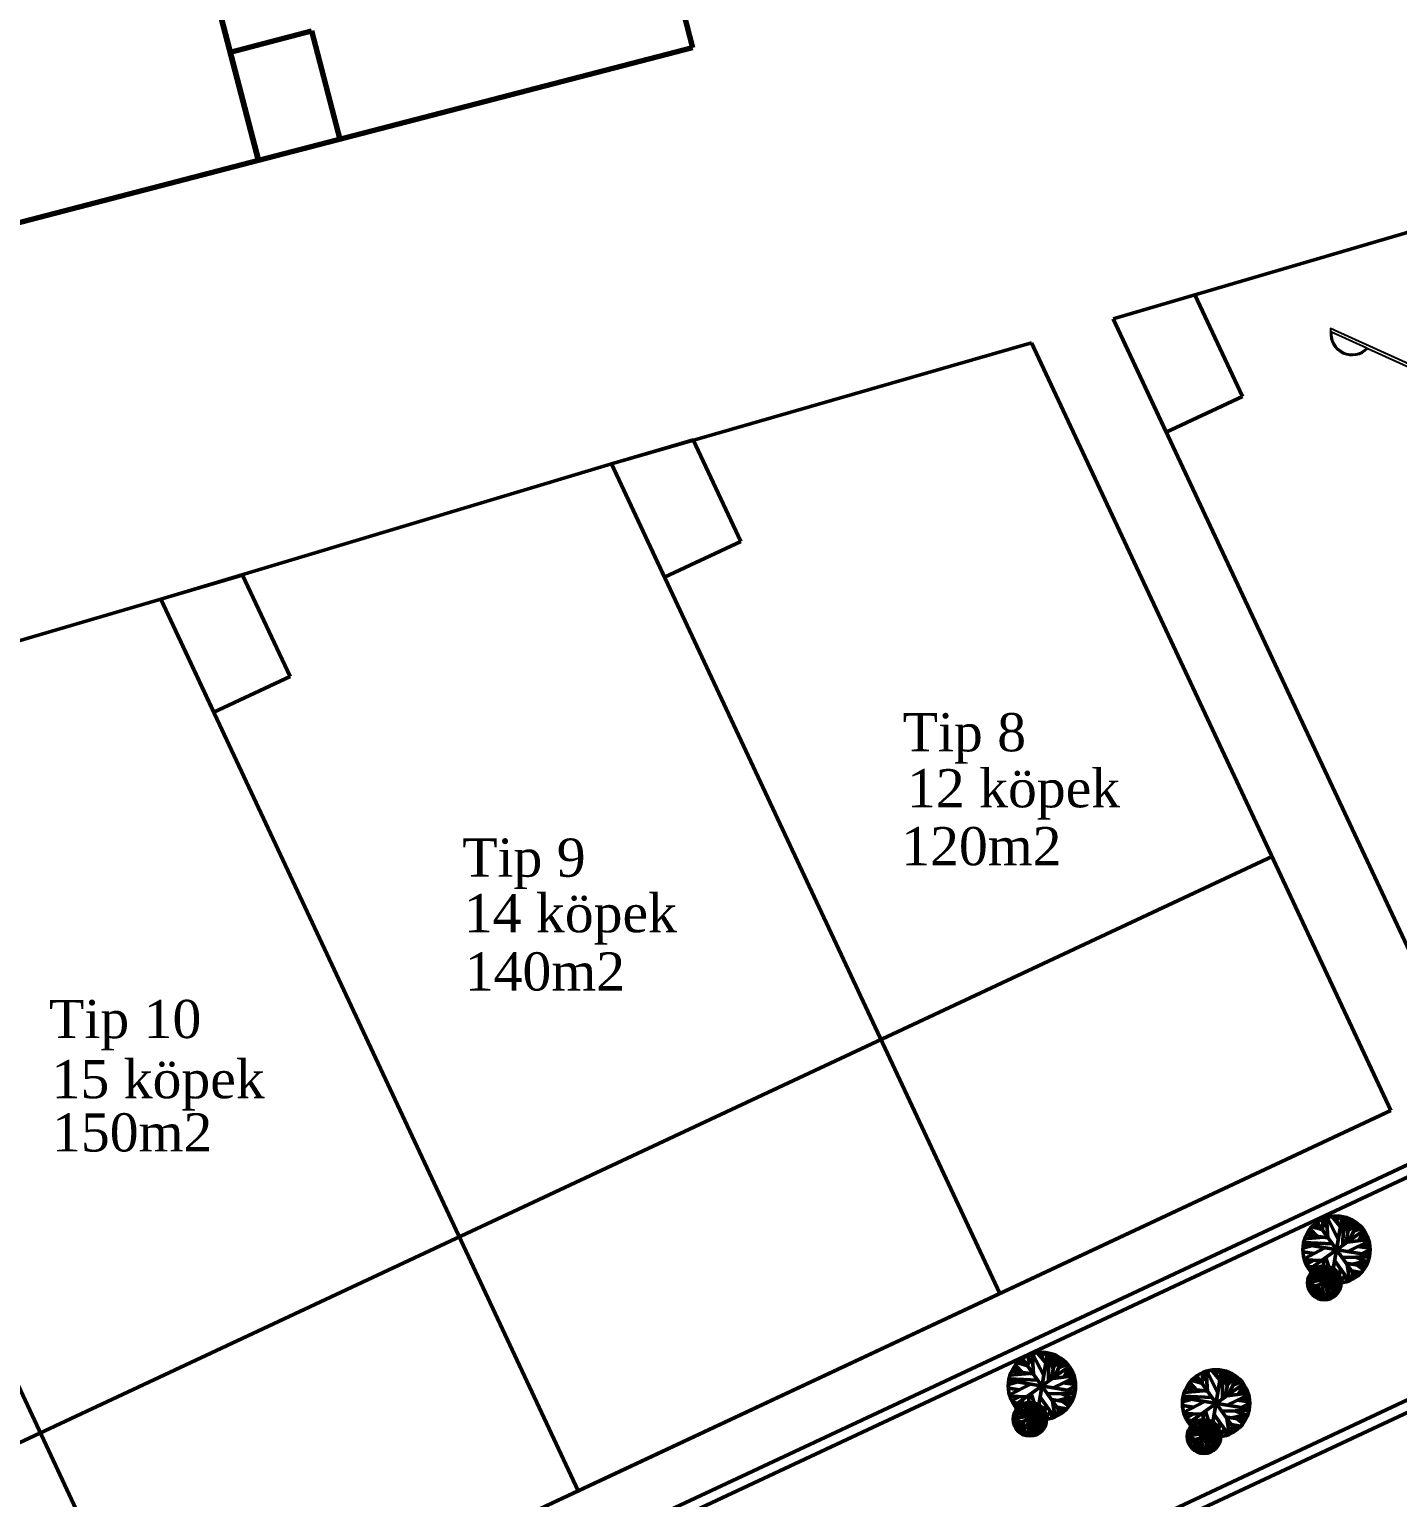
# Model space of a CAD drawing. Header units: millimetres. Extents: x 2046 to 14753, y 2361 to 29276.
# Drawn here: x 7405 to 8015, y 27235 to 27890 of the extents above; entities that cross this region are included whole.
import ezdxf

# ---------------------------------------------------------------- set-up
doc = ezdxf.new("R2010")
doc.units = ezdxf.units.MM
doc.layers.add('A.O. DUVAR', color=7, linetype='Continuous', lineweight=50)
doc.layers.add('ELK-YAZI', color=2, linetype='Continuous', lineweight=25)
doc.styles.add('A.O. MALZEME', font='times.ttf', dxfattribs={"height": 10})

msp = doc.modelspace()

# ---------------------------------------------------------------- linework, layer by layer
at = {"layer": 'A.O. DUVAR', "lineweight": 70}
for p, q in [((7637.812, 28123.462), (7700.709, 27881.503)), ((7444.245, 28073.144), (7507.142, 27831.186)), ((7507.142, 27831.186), (7444.245, 28073.144)), ((7494.563, 27879.577), (7530.857, 27889.012)), ((7530.857, 27889.012), (7543.436, 27840.62)), ((7700.709, 27881.503), (7507.142, 27831.186)), ((7507.142, 27831.186), (7313.576, 27780.868))]:
    msp.add_line(p, q, dxfattribs=at)
at = {"layer": 'A.O. DUVAR'}
for p, q in [((7888.232, 27760.611), (8094.448, 27821.306)), ((7231.272, 27014.647), (8860.199, 27777.041)), ((7233.049, 27009.959), (8861.574, 27772.164)), ((7888.232, 27760.611), (7924.623, 27771.322)), ((7924.623, 27771.322), (7945.818, 27726.036)), ((8045.982, 27423.563), (7888.232, 27760.611)), ((7911.854, 27710.14), (7888.232, 27760.611)), ((7664.549, 27695.954), (7851.841, 27749.9)), ((7851.841, 27749.9), (8012.018, 27407.666)), ((7945.818, 27726.036), (7911.854, 27710.14)), ((7664.549, 27695.954), (7700.94, 27706.665)), ((7700.94, 27706.665), (7722.135, 27661.379)), ((7463.671, 27635.649), (7664.549, 27695.954)), ((7664.549, 27695.954), (7837.669, 27326.065)), ((7837.669, 27326.065), (7664.549, 27695.954)), ((7688.171, 27645.483), (7664.549, 27695.954)), ((7664.549, 27695.954), (7837.669, 27326.065)), ((8886.334, 27684.383), (7265.051, 26925.567)), ((7266.829, 26920.878), (8887.71, 27679.506)), ((8887.71, 27679.506), (7266.829, 26920.878)), ((7722.135, 27661.379), (7688.171, 27645.483)), ((7463.671, 27635.649), (7500.062, 27646.36)), ((7500.062, 27646.36), (7521.257, 27601.075)), ((7463.671, 27635.649), (7263.659, 27576.779)), ((7649.735, 27238.105), (7463.671, 27635.649)), ((7649.735, 27238.105), (7463.671, 27635.649)), ((7487.293, 27585.178), (7463.671, 27635.649)), ((7521.257, 27601.075), (7487.293, 27585.178)), ((7263.659, 27576.779), (7462.933, 27150.676)), ((7263.659, 27576.779), (7462.933, 27150.676)), ((7234.464, 27181.758), (7959.03, 27520.88)), ((7287.452, 27068.545), (8012.018, 27407.666)), ((8012.018, 27407.666), (7837.669, 27326.065)), ((7983.597, 27355.495), (7981.009, 27358.959)), ((7981.47, 27354.249), (7981.812, 27359.225)), ((7983.904, 27350.924), (7983.341, 27359.827)), ((7983.465, 27357.633), (7984.318, 27360.064)), ((7988.523, 27350.266), (7983.577, 27359.902)), ((7985.251, 27330.77), (7990.201, 27360.353)), ((7990.75, 27354.241), (7985.66, 27360.355)), ((7988.183, 27357.301), (7987.548, 27360.439)), ((7987.845, 27359.017), (7989.235, 27360.386)), ((7990.624, 27347.626), (7990.806, 27360.18)), ((7992.665, 27352.89), (7991.144, 27360.066)), ((7991.473, 27358.295), (7992.462, 27359.674)), ((7991.779, 27356.928), (7992.973, 27359.531)), ((7992.001, 27348.654), (7993.717, 27359.178)), ((7994.907, 27355.89), (7994.954, 27358.571)), ((7983.86, 27350.932), (7974.299, 27352.188)), ((7977.4, 27353.386), (7974.938, 27353.34)), ((7975.639, 27336.94), (7999.812, 27354.183)), ((7979.067, 27351.619), (7975.999, 27354.878)), ((7981.257, 27354.571), (7976.87, 27355.819)), ((7978.839, 27355.318), (7977.934, 27356.843)), ((7979.104, 27357.648), (7996.347, 27333.474)), ((7992.833, 27353.892), (7996.734, 27357.472)), ((7993.289, 27356.618), (7996.138, 27357.915)), ((7993.474, 27349.723), (7996.941, 27357.38)), ((7995.372, 27353.867), (7999.17, 27355.234)), ((7996.014, 27355.304), (7998.293, 27356.124)), ((7997.058, 27352.212), (8001.051, 27352.345)), ((7997.517, 27349.619), (8000.258, 27353.736)), ((7999.929, 27352.304), (8000.779, 27352.848)), ((7980.763, 27348.418), (7972.773, 27346.266)), ((8002.517, 27343.086), (7972.934, 27348.036)), ((7985.813, 27348.203), (7973.139, 27348.722)), ((7973.277, 27341.549), (7982.557, 27346.345)), ((7981.985, 27351.188), (7973.601, 27350.418)), ((8001.975, 27350.131), (7992.544, 27348.964)), ((8002.21, 27349.406), (7992.723, 27344.701)), ((8002.653, 27346.185), (7997.2, 27346.926)), ((7998.524, 27351.109), (8001.671, 27350.983)), ((7998.895, 27343.725), (8002.69, 27345.607)), ((8002.557, 27347.746), (7999.631, 27348.121)), ((8000.164, 27348.375), (8001.191, 27349.977)), ((8000.437, 27351.075), (8001.315, 27351.786)), ((8001.463, 27347.872), (8002.316, 27348.702)), ((7977.677, 27343.844), (7972.807, 27344.602)), ((7981, 27340.771), (7973.454, 27341.004)), ((7977.757, 27340.856), (7974.222, 27338.931)), ((7977.824, 27334.324), (7979.009, 27339.274)), ((7982.07, 27341.565), (7981.321, 27332.023)), ((7986.576, 27330.629), (7982.963, 27342.101)), ((7993.309, 27331.676), (7986.946, 27340.577)), ((8002.333, 27342.407), (7990.189, 27342.093)), ((8000.677, 27338.108), (7991.996, 27339.56)), ((7994.827, 27339.144), (8001.933, 27340.815)), ((8001.663, 27340.002), (7996.278, 27342.219)), ((8001.058, 27338.787), (7998.715, 27339.98)), ((8002.65, 27344.298), (8001.379, 27344.969)), ((7977.047, 27337.943), (7974.684, 27338.224)), ((7977.262, 27331.357), (7975.033, 27332.408)), ((7979.388, 27333.115), (7975.251, 27333.211)), ((7975.309, 27328.333), (7989.339, 27333.19)), ((7989.069, 27327.486), (7975.579, 27334.038)), ((7981.779, 27332.299), (7975.774, 27334.337)), ((7980.365, 27334.271), (7976.235, 27335.086)), ((7981.228, 27333.884), (7976.82, 27335.836)), ((7978.299, 27336.361), (7976.894, 27335.166)), ((7978.476, 27335.973), (7977.289, 27336.298)), ((7979.026, 27334.89), (7978.015, 27336.887)), ((7980.493, 27335.997), (7978.566, 27337.215)), ((7979.048, 27324.017), (7985.6, 27337.507)), ((7981.551, 27335.531), (7979.204, 27333.235)), ((7979.439, 27336.697), (7979.22, 27337.556)), ((7981.417, 27333.666), (7979.731, 27332.918)), ((7979.895, 27337.776), (7984.753, 27323.747)), ((7980.55, 27335.812), (7981.417, 27338.151)), ((7981.747, 27336.109), (7980.994, 27338.136)), ((7981.248, 27333.874), (7982.235, 27338.224)), ((7981.756, 27337.556), (7983.928, 27331.072)), ((7981.985, 27337.154), (7982.737, 27338.199)), ((7983.178, 27333.257), (7982.152, 27331.655)), ((7983.371, 27332.906), (7982.359, 27338.226)), ((7985, 27334.498), (7983.422, 27338.149)), ((7984.006, 27331.343), (7985.866, 27337.339)), ((7984.201, 27336.328), (7984.34, 27337.923)), ((7984.281, 27337.199), (7985.141, 27337.659)), ((7985.599, 27333.595), (7984.362, 27330.999)), ((7984.811, 27331.642), (7987.121, 27336.447)), ((7985.669, 27331.946), (7988.413, 27335.129)), ((7985.728, 27333.58), (7986.012, 27337.236)), ((7985.873, 27335.642), (7986.814, 27336.721)), ((7990.64, 27330.921), (7985.879, 27334.464)), ((7985.919, 27336.34), (7986.588, 27336.862)), ((7985.95, 27334.036), (7988.327, 27335.203)), ((7986.554, 27335.28), (7988.104, 27335.499)), ((7987.164, 27333.666), (7989.179, 27333.785)), ((7987.227, 27334.702), (7987.628, 27335.981)), ((7987.593, 27331.326), (7989.489, 27332.913)), ((7987.675, 27334.265), (7988.884, 27334.336)), ((7987.74, 27332.634), (7989.674, 27332.134)), ((7989.448, 27337.127), (7988.392, 27330.554)), ((7989.129, 27332.273), (7989.614, 27332.414)), ((7991.425, 27334.279), (7989.437, 27330.665)), ((7992.324, 27332.985), (7991.983, 27331.211)), ((7993.685, 27331.785), (7992.492, 27338.791)), ((7998.664, 27335.413), (7994.454, 27336.117)), ((7994.909, 27332.438), (7994.95, 27335.348)), ((7995.793, 27332.919), (7994.937, 27333.405)), ((7997.443, 27334.244), (7996.355, 27335.742)), ((7999.712, 27336.61), (7996.771, 27338.761)), ((7997.04, 27334.77), (7997.012, 27333.802)), ((8000.224, 27337.268), (7998.628, 27338.393)), ((7837.669, 27326.065), (7649.735, 27238.105)), ((7974.827, 27330.877), (7979.956, 27331.867)), ((7978.422, 27329.414), (7974.835, 27330.591)), ((7976.878, 27329.913), (7974.911, 27329.488)), ((7976.126, 27328.616), (7975.033, 27329.084)), ((7976.503, 27327.68), (7975.661, 27327.305)), ((7975.988, 27326.77), (7977.255, 27328.977)), ((7977.946, 27326.823), (7976.496, 27326.053)), ((7977.618, 27325.947), (7976.704, 27325.827)), ((7979.047, 27329.643), (7977.34, 27325.173)), ((7978.33, 27327.765), (7978.456, 27324.348)), ((7979.664, 27323.762), (7979.551, 27329.775)), ((7981.655, 27323.328), (7979.871, 27325.7)), ((7981.959, 27326.473), (7980.525, 27323.469)), ((7983.042, 27323.313), (7981.246, 27328.481)), ((7988.885, 27327.186), (7983.016, 27328.751)), ((7983.237, 27323.312), (7983.654, 27326.841)), ((7987.483, 27325.358), (7983.525, 27327.28)), ((7989.814, 27330.56), (7984.599, 27329.644)), ((7984.824, 27326.681), (7988.468, 27326.479)), ((7984.861, 27332.117), (7985.611, 27330.733)), ((7989.804, 27330.942), (7985.115, 27331.714)), ((7986.809, 27324.776), (7985.702, 27326.223)), ((7988.224, 27326.127), (7985.954, 27327.951)), ((7987.148, 27325.019), (7986.541, 27325.784)), ((7987.762, 27325.63), (7986.807, 27326.533)), ((7989.572, 27328.953), (7987.061, 27330.079)), ((7988.551, 27331.5), (7987.236, 27330.576)), ((7987.422, 27328.304), (7989.508, 27328.671)), ((7988.287, 27331.898), (7989.779, 27331.393)), ((7989.746, 27329.715), (7988.396, 27330.309)), ((7988.687, 27330.355), (7989.406, 27330.978)), ((7989.304, 27328.049), (7988.789, 27328.55)), ((7989.2, 27331.611), (7989.721, 27331.829)), ((7989.239, 27329.93), (7989.765, 27330.208)), ((7978.405, 27325.502), (7977.687, 27324.879)), ((7979.614, 27325.322), (7978.654, 27324.252)), ((7979.052, 27324.718), (7979.216, 27323.948)), ((7980.734, 27323.901), (7979.973, 27323.643)), ((7982.505, 27324.828), (7981.041, 27323.375)), ((7982.754, 27324.08), (7982.339, 27323.278)), ((7983.916, 27323.453), (7984.347, 27324.843)), ((7984.408, 27323.559), (7984.067, 27323.913)), ((7986.138, 27324.35), (7984.218, 27325.282)), ((7985.387, 27323.962), (7985.076, 27324.834)), ((7985.268, 27324.27), (7985.117, 27323.81)), ((7853.961, 27270.012), (7858.911, 27299.595)), ((7859.46, 27293.483), (7854.371, 27299.597)), ((7856.894, 27296.544), (7856.259, 27299.682)), ((7856.556, 27298.259), (7857.945, 27299.628)), ((7844.35, 27276.182), (7868.523, 27293.425)), ((7847.778, 27290.862), (7844.709, 27294.121)), ((7849.967, 27293.813), (7845.581, 27295.062)), ((7847.549, 27294.561), (7846.644, 27296.085)), ((7847.815, 27296.89), (7865.058, 27272.717)), ((7852.308, 27294.737), (7849.72, 27298.202)), ((7850.181, 27293.491), (7850.523, 27298.468)), ((7852.614, 27290.167), (7852.051, 27299.07)), ((7852.175, 27296.876), (7853.028, 27299.307)), ((7857.233, 27289.508), (7852.287, 27299.145)), ((7859.335, 27286.869), (7859.517, 27299.422)), ((7861.376, 27292.133), (7859.855, 27299.309)), ((7860.183, 27297.538), (7861.172, 27298.916)), ((7860.49, 27296.171), (7861.684, 27298.774)), ((7860.712, 27287.897), (7862.428, 27298.42)), ((7861.543, 27293.134), (7865.444, 27296.714)), ((7862, 27295.861), (7864.849, 27297.157)), ((7862.184, 27288.966), (7865.652, 27296.623)), ((7863.618, 27295.132), (7863.665, 27297.813)), ((7864.083, 27293.11), (7867.881, 27294.476)), ((7864.725, 27294.547), (7867.003, 27295.367)), ((7866.227, 27288.861), (7868.969, 27292.979)), ((7849.473, 27287.661), (7841.483, 27285.509)), ((7871.228, 27282.328), (7841.645, 27287.279)), ((7854.523, 27287.445), (7841.85, 27287.964)), ((7850.695, 27290.431), (7842.312, 27289.66)), ((7852.571, 27290.174), (7843.01, 27291.431)), ((7846.11, 27292.628), (7843.649, 27292.582)), ((7870.686, 27289.374), (7861.254, 27288.206)), ((7870.921, 27288.648), (7861.433, 27283.944)), ((7865.769, 27291.455), (7869.762, 27291.588)), ((7867.235, 27290.352), (7870.382, 27290.225)), ((7871.268, 27286.988), (7868.341, 27287.364)), ((7868.64, 27291.547), (7869.489, 27292.091)), ((7868.875, 27287.618), (7869.901, 27289.219)), ((7869.148, 27290.317), (7870.025, 27291.029)), ((7870.174, 27287.114), (7871.026, 27287.944)), ((7927.577, 27286.057), (7923.19, 27287.306)), ((7925.159, 27286.805), (7924.254, 27288.329)), ((7925.424, 27289.134), (7942.667, 27264.961)), ((7929.918, 27286.981), (7927.33, 27290.445)), ((7927.791, 27285.735), (7928.133, 27290.711)), ((7930.224, 27282.411), (7929.661, 27291.314)), ((7929.785, 27289.119), (7930.638, 27291.551)), ((7934.843, 27281.752), (7929.897, 27291.389)), ((7931.571, 27262.256), (7936.521, 27291.839)), ((7937.07, 27285.727), (7931.98, 27291.841)), ((7934.503, 27288.787), (7933.868, 27291.925)), ((7934.166, 27290.503), (7935.555, 27291.872)), ((7936.945, 27279.112), (7937.127, 27291.666)), ((7938.985, 27284.377), (7937.464, 27291.552)), ((7937.793, 27289.781), (7938.782, 27291.16)), ((7938.099, 27288.414), (7939.294, 27291.017)), ((7938.321, 27280.14), (7940.038, 27290.664)), ((7939.153, 27285.378), (7943.054, 27288.958)), ((7939.609, 27288.105), (7942.459, 27289.401)), ((7939.794, 27281.21), (7943.262, 27288.866)), ((7941.227, 27287.376), (7941.274, 27290.057)), ((7941.692, 27285.354), (7945.49, 27286.72)), ((7942.334, 27286.791), (7944.613, 27287.61)), ((7846.388, 27283.086), (7841.517, 27283.844)), ((7841.988, 27280.791), (7851.268, 27285.587)), ((7849.711, 27280.014), (7842.164, 27280.247)), ((7846.468, 27280.099), (7842.933, 27278.173)), ((7850.78, 27280.807), (7850.031, 27271.265)), ((7855.286, 27269.871), (7851.673, 27281.344)), ((7871.044, 27281.649), (7858.9, 27281.336)), ((7863.537, 27278.386), (7870.644, 27280.057)), ((7870.374, 27279.244), (7864.989, 27281.461)), ((7871.364, 27285.428), (7865.911, 27286.169)), ((7867.606, 27282.968), (7871.401, 27284.85)), ((7871.36, 27283.541), (7870.089, 27284.211)), ((7927.083, 27279.905), (7919.093, 27277.752)), ((7932.133, 27279.689), (7919.459, 27280.208)), ((7928.305, 27282.675), (7919.921, 27281.904)), ((7930.18, 27282.418), (7920.619, 27283.675)), ((7923.72, 27284.872), (7921.258, 27284.826)), ((7921.959, 27268.426), (7946.133, 27285.669)), ((7925.387, 27283.105), (7922.319, 27286.365)), ((7948.295, 27281.618), (7938.864, 27280.45)), ((7948.531, 27280.892), (7939.043, 27276.187)), ((7943.378, 27283.699), (7947.372, 27283.831)), ((7943.837, 27281.105), (7946.578, 27285.222)), ((7944.845, 27282.595), (7947.991, 27282.469)), ((7946.249, 27283.79), (7947.099, 27284.334)), ((7946.484, 27279.861), (7947.511, 27281.463)), ((7946.758, 27282.561), (7947.635, 27283.272)), ((7947.783, 27279.358), (7948.636, 27280.188)), ((7845.757, 27277.186), (7843.395, 27277.467)), ((7850.49, 27271.541), (7844.484, 27273.58)), ((7849.075, 27273.514), (7844.946, 27274.328)), ((7849.939, 27273.126), (7845.53, 27275.079)), ((7847.009, 27275.603), (7845.605, 27274.409)), ((7847.187, 27275.215), (7845.999, 27275.541)), ((7846.535, 27273.567), (7847.72, 27278.516)), ((7847.737, 27274.133), (7846.725, 27276.129)), ((7849.204, 27275.239), (7847.276, 27276.457)), ((7847.759, 27263.259), (7854.31, 27276.749)), ((7850.261, 27274.773), (7847.914, 27272.478)), ((7848.15, 27275.939), (7847.931, 27276.798)), ((7848.606, 27277.019), (7853.463, 27262.989)), ((7849.261, 27275.054), (7850.128, 27277.393)), ((7850.457, 27275.352), (7849.705, 27277.379)), ((7849.959, 27273.116), (7850.946, 27277.466)), ((7850.466, 27276.798), (7852.639, 27270.314)), ((7850.695, 27276.396), (7851.448, 27277.442)), ((7852.081, 27272.148), (7851.07, 27277.469)), ((7853.711, 27273.74), (7852.133, 27277.391)), ((7852.717, 27270.585), (7854.576, 27276.581)), ((7852.912, 27275.571), (7853.05, 27277.165)), ((7852.992, 27276.441), (7853.852, 27276.902)), ((7853.522, 27270.884), (7855.831, 27275.689)), ((7854.379, 27271.189), (7857.124, 27274.372)), ((7854.439, 27272.822), (7854.722, 27276.479)), ((7854.584, 27274.884), (7855.524, 27275.964)), ((7859.351, 27270.164), (7854.589, 27273.706)), ((7854.63, 27275.583), (7855.299, 27276.105)), ((7854.661, 27273.279), (7857.037, 27274.445)), ((7855.264, 27274.522), (7856.814, 27274.742)), ((7862.02, 27270.918), (7855.657, 27279.819)), ((7855.938, 27273.944), (7856.339, 27275.223)), ((7856.386, 27273.507), (7857.595, 27273.579)), ((7858.158, 27276.369), (7857.103, 27269.796)), ((7860.136, 27273.521), (7858.148, 27269.907)), ((7869.387, 27277.35), (7860.707, 27278.803)), ((7862.395, 27271.027), (7861.203, 27278.033)), ((7867.375, 27274.655), (7863.165, 27275.36)), ((7863.62, 27271.68), (7863.661, 27274.59)), ((7866.153, 27273.487), (7865.065, 27274.985)), ((7868.423, 27275.853), (7865.481, 27278.004)), ((7865.75, 27274.012), (7865.722, 27273.044)), ((7868.935, 27276.511), (7867.338, 27277.636)), ((7869.769, 27278.03), (7867.425, 27279.223)), ((7923.997, 27275.33), (7919.127, 27276.088)), ((7948.837, 27274.572), (7919.254, 27279.522)), ((7919.597, 27273.035), (7928.877, 27277.831)), ((7932.896, 27262.115), (7929.283, 27273.588)), ((7948.653, 27273.893), (7936.51, 27273.58)), ((7947.983, 27271.488), (7942.598, 27273.705)), ((7948.973, 27277.672), (7943.52, 27278.412)), ((7945.215, 27275.212), (7949.01, 27277.093)), ((7948.877, 27279.232), (7945.951, 27279.607)), ((7948.97, 27275.785), (7947.699, 27276.455)), ((7843.538, 27270.12), (7848.666, 27271.11)), ((7847.132, 27268.656), (7843.546, 27269.834)), ((7845.589, 27269.155), (7843.622, 27268.731)), ((7845.972, 27270.599), (7843.743, 27271.651)), ((7844.837, 27267.858), (7843.743, 27268.327)), ((7848.098, 27272.358), (7843.962, 27272.454)), ((7844.02, 27267.576), (7858.049, 27272.433)), ((7857.78, 27266.728), (7844.289, 27273.28)), ((7845.214, 27266.923), (7844.371, 27266.548)), ((7844.699, 27266.013), (7845.966, 27268.219)), ((7847.757, 27268.886), (7846.051, 27264.415)), ((7847.041, 27267.007), (7847.167, 27263.591)), ((7848.374, 27263.004), (7848.261, 27269.017)), ((7850.128, 27272.908), (7848.441, 27272.161)), ((7851.752, 27262.556), (7849.957, 27267.724)), ((7851.889, 27272.499), (7850.862, 27270.898)), ((7857.596, 27266.428), (7851.727, 27267.993)), ((7854.31, 27272.837), (7853.073, 27270.242)), ((7858.525, 27269.803), (7853.31, 27268.886)), ((7853.572, 27271.359), (7854.322, 27269.976)), ((7858.515, 27270.184), (7853.826, 27270.956)), ((7856.935, 27265.37), (7854.665, 27267.193)), ((7858.283, 27268.196), (7855.772, 27269.321)), ((7855.875, 27272.909), (7857.89, 27273.028)), ((7857.261, 27270.742), (7855.946, 27269.818)), ((7856.133, 27267.546), (7858.219, 27267.913)), ((7856.304, 27270.568), (7858.2, 27272.156)), ((7856.45, 27271.877), (7858.384, 27271.376)), ((7856.998, 27271.14), (7858.489, 27270.636)), ((7858.457, 27268.958), (7857.106, 27269.551)), ((7857.398, 27269.598), (7858.116, 27270.221)), ((7858.015, 27267.291), (7857.5, 27267.792)), ((7857.84, 27271.515), (7858.324, 27271.656)), ((7857.91, 27270.854), (7858.432, 27271.071)), ((7857.95, 27269.173), (7858.476, 27269.45)), ((7861.034, 27272.227), (7860.693, 27270.454)), ((7864.504, 27272.161), (7863.648, 27272.648)), ((7927.32, 27272.257), (7919.774, 27272.49)), ((7924.077, 27272.342), (7920.543, 27270.417)), ((7923.367, 27269.43), (7921.004, 27269.71)), ((7927.548, 27265.37), (7923.14, 27267.323)), ((7924.619, 27267.847), (7923.214, 27266.652)), ((7924.796, 27267.459), (7923.609, 27267.785)), ((7924.144, 27265.81), (7925.329, 27270.76)), ((7925.347, 27266.376), (7924.335, 27268.373)), ((7926.813, 27267.483), (7924.886, 27268.701)), ((7925.368, 27255.503), (7931.92, 27268.993)), ((7927.871, 27267.017), (7925.524, 27264.721)), ((7925.759, 27268.183), (7925.54, 27269.042)), ((7926.216, 27269.263), (7931.073, 27255.233)), ((7926.871, 27267.298), (7927.737, 27269.637)), ((7928.067, 27267.595), (7927.315, 27269.623)), ((7927.568, 27265.36), (7928.555, 27269.71)), ((7928.39, 27273.051), (7927.641, 27263.509)), ((7928.076, 27269.042), (7930.248, 27262.558)), ((7928.305, 27268.64), (7929.057, 27269.686)), ((7929.691, 27264.392), (7928.679, 27269.712)), ((7931.32, 27265.984), (7929.742, 27269.635)), ((7930.326, 27262.829), (7932.186, 27268.825)), ((7930.521, 27267.814), (7930.66, 27269.409)), ((7930.602, 27268.685), (7931.461, 27269.145)), ((7931.132, 27263.128), (7933.441, 27267.933)), ((7932.048, 27265.066), (7932.332, 27268.722)), ((7932.194, 27267.128), (7933.134, 27268.208)), ((7932.239, 27267.827), (7932.909, 27268.348)), ((7932.874, 27266.766), (7934.424, 27266.985)), ((7939.63, 27263.162), (7933.266, 27272.063)), ((7933.547, 27266.188), (7933.948, 27267.467)), ((7935.768, 27268.613), (7934.712, 27262.04)), ((7946.997, 27269.594), (7938.317, 27271.046)), ((7940.005, 27263.271), (7938.812, 27270.277)), ((7944.984, 27266.899), (7940.774, 27267.603)), ((7941.147, 27270.63), (7948.253, 27272.301)), ((7941.23, 27263.924), (7941.27, 27266.834)), ((7943.763, 27265.731), (7942.675, 27267.228)), ((7946.033, 27268.096), (7943.091, 27270.247)), ((7946.544, 27268.754), (7944.948, 27269.88)), ((7947.378, 27270.274), (7945.035, 27271.467)), ((7846.656, 27266.065), (7845.206, 27265.295)), ((7846.329, 27265.189), (7845.414, 27265.069)), ((7847.116, 27264.744), (7846.397, 27264.121)), ((7848.325, 27264.565), (7847.365, 27263.495)), ((7847.762, 27263.96), (7847.927, 27263.191)), ((7850.365, 27262.571), (7848.582, 27264.942)), ((7849.445, 27263.143), (7848.684, 27262.886)), ((7850.669, 27265.715), (7849.235, 27262.712)), ((7851.216, 27264.07), (7849.752, 27262.618)), ((7851.464, 27263.323), (7851.05, 27262.52)), ((7851.947, 27262.555), (7852.365, 27266.084)), ((7856.194, 27264.6), (7852.236, 27266.523)), ((7852.627, 27262.695), (7853.058, 27264.085)), ((7853.119, 27262.801), (7852.777, 27263.155)), ((7854.848, 27263.592), (7852.928, 27264.524)), ((7853.534, 27265.923), (7857.179, 27265.721)), ((7854.097, 27263.204), (7853.787, 27264.076)), ((7853.978, 27263.513), (7853.828, 27263.053)), ((7855.52, 27264.018), (7854.413, 27265.465)), ((7855.858, 27264.262), (7855.252, 27265.027)), ((7856.473, 27264.873), (7855.517, 27265.776)), ((7921.147, 27262.363), (7926.276, 27263.354)), ((7924.742, 27260.9), (7921.155, 27262.077)), ((7923.198, 27261.399), (7921.231, 27260.974)), ((7923.582, 27262.843), (7921.353, 27263.894)), ((7922.446, 27260.102), (7921.353, 27260.57)), ((7925.708, 27264.602), (7921.572, 27264.697)), ((7921.629, 27259.819), (7935.659, 27264.676)), ((7935.389, 27258.972), (7921.899, 27265.524)), ((7928.1, 27263.785), (7922.094, 27265.824)), ((7922.308, 27258.256), (7923.576, 27260.463)), ((7926.685, 27265.758), (7922.555, 27266.572)), ((7925.367, 27261.13), (7923.66, 27256.659)), ((7925.984, 27255.248), (7925.871, 27261.261)), ((7927.737, 27265.152), (7926.051, 27264.404)), ((7929.498, 27264.743), (7928.472, 27263.141)), ((7935.205, 27258.672), (7929.336, 27260.237)), ((7931.92, 27265.081), (7930.682, 27262.485)), ((7936.135, 27262.046), (7930.92, 27261.13)), ((7931.181, 27263.603), (7931.931, 27262.219)), ((7936.124, 27262.428), (7931.436, 27263.2)), ((7931.989, 27263.433), (7934.733, 27266.615)), ((7936.96, 27262.407), (7932.199, 27265.95)), ((7932.27, 27265.523), (7934.647, 27266.689)), ((7935.892, 27260.439), (7933.381, 27261.565)), ((7933.485, 27265.152), (7935.499, 27265.271)), ((7934.871, 27262.986), (7933.556, 27262.062)), ((7933.913, 27262.812), (7935.81, 27264.399)), ((7933.995, 27265.751), (7935.204, 27265.822)), ((7934.06, 27264.12), (7935.994, 27263.62)), ((7934.607, 27263.384), (7936.099, 27262.879)), ((7936.067, 27261.201), (7934.716, 27261.795)), ((7935.007, 27261.841), (7935.726, 27262.464)), ((7935.45, 27263.759), (7935.934, 27263.9)), ((7935.52, 27263.098), (7936.041, 27263.315)), ((7935.559, 27261.416), (7936.086, 27261.694)), ((7937.745, 27265.765), (7935.757, 27262.151)), ((7938.644, 27264.471), (7938.303, 27262.698)), ((7942.113, 27264.405), (7941.258, 27264.891)), ((7943.36, 27266.256), (7943.332, 27265.288)), ((7922.823, 27259.166), (7921.981, 27258.791)), ((7924.266, 27258.309), (7922.816, 27257.539)), ((7923.939, 27257.433), (7923.024, 27257.313)), ((7924.725, 27256.988), (7924.007, 27256.365)), ((7924.65, 27259.251), (7924.777, 27255.834)), ((7925.935, 27256.809), (7924.974, 27255.738)), ((7925.372, 27256.204), (7925.536, 27255.434)), ((7927.975, 27254.814), (7926.191, 27257.186)), ((7927.054, 27255.387), (7926.293, 27255.129)), ((7928.279, 27257.959), (7926.845, 27254.955)), ((7928.825, 27256.314), (7927.362, 27254.861)), ((7929.362, 27254.799), (7927.566, 27259.967)), ((7929.074, 27255.566), (7928.66, 27254.764)), ((7929.557, 27254.799), (7929.974, 27258.327)), ((7933.804, 27256.844), (7929.845, 27258.767)), ((7930.237, 27254.939), (7930.667, 27256.329)), ((7930.728, 27255.045), (7930.387, 27255.399)), ((7932.458, 27255.836), (7930.538, 27256.768)), ((7931.144, 27258.167), (7934.788, 27257.965)), ((7931.707, 27255.448), (7931.396, 27256.32)), ((7931.588, 27255.757), (7931.438, 27255.296)), ((7933.13, 27256.262), (7932.022, 27257.709)), ((7934.544, 27257.613), (7932.274, 27259.437)), ((7933.468, 27256.505), (7932.861, 27257.27)), ((7934.083, 27257.116), (7933.127, 27258.019)), ((7933.742, 27259.79), (7935.828, 27260.157)), ((7935.624, 27259.535), (7935.109, 27260.036)), ((7462.933, 27150.676), (7649.735, 27238.105))]:
    msp.add_line(p, q, dxfattribs=at)
for centre, radius in [((7987.726, 27345.561), 14.997), ((7982.324, 27330.762), 7.499), ((7856.436, 27284.804), 14.997), ((7934.046, 27277.047), 14.997), ((7851.035, 27270.004), 7.499), ((7928.644, 27262.248), 7.499)]:
    msp.add_circle(centre, radius, dxfattribs=at)
at = {"layer": 'ELK-YAZI'}
msp.add_lwpolyline([(8064.379, 27720.387), (7985.011, 27756.236), (7985.011, 27754.881, 0.7084422), (8001.7, 27747.342), (8061.379, 27720.387, -0.2947543)], format="xyb", dxfattribs=at)
msp.add_lwpolyline([(7985.496, 27754.662, 0.6941504), (8001.216, 27747.561)], format="xyb", close=True, dxfattribs=at)

# ---------------------------------------------------------------- texts
at = {"layer": 'A.O. DUVAR', "style": 'A.O. MALZEME'}
for s, p in [('Tip 8', (7794.356, 27567.786, 5)), ('12 köpek', (7796.297, 27542.817, 5)), ('Tip 9', (7598.022, 27511.891, 5)), ('120m2 ', (7793.717, 27516.99, 5)), ('14 köpek', (7598.744, 27487.114, 5)), ('140m2 ', (7599.161, 27461.123, 5)), ('Tip 10', (7413.874, 27439.922, 5)), ('15 köpek', (7414.985, 27413.111, 5)), ('150m2 ', (7415.189, 27389.36, 5))]:
    msp.add_text(s, height=17.0249, dxfattribs=at).set_placement(p)

doc.saveas('drawing.dxf')
